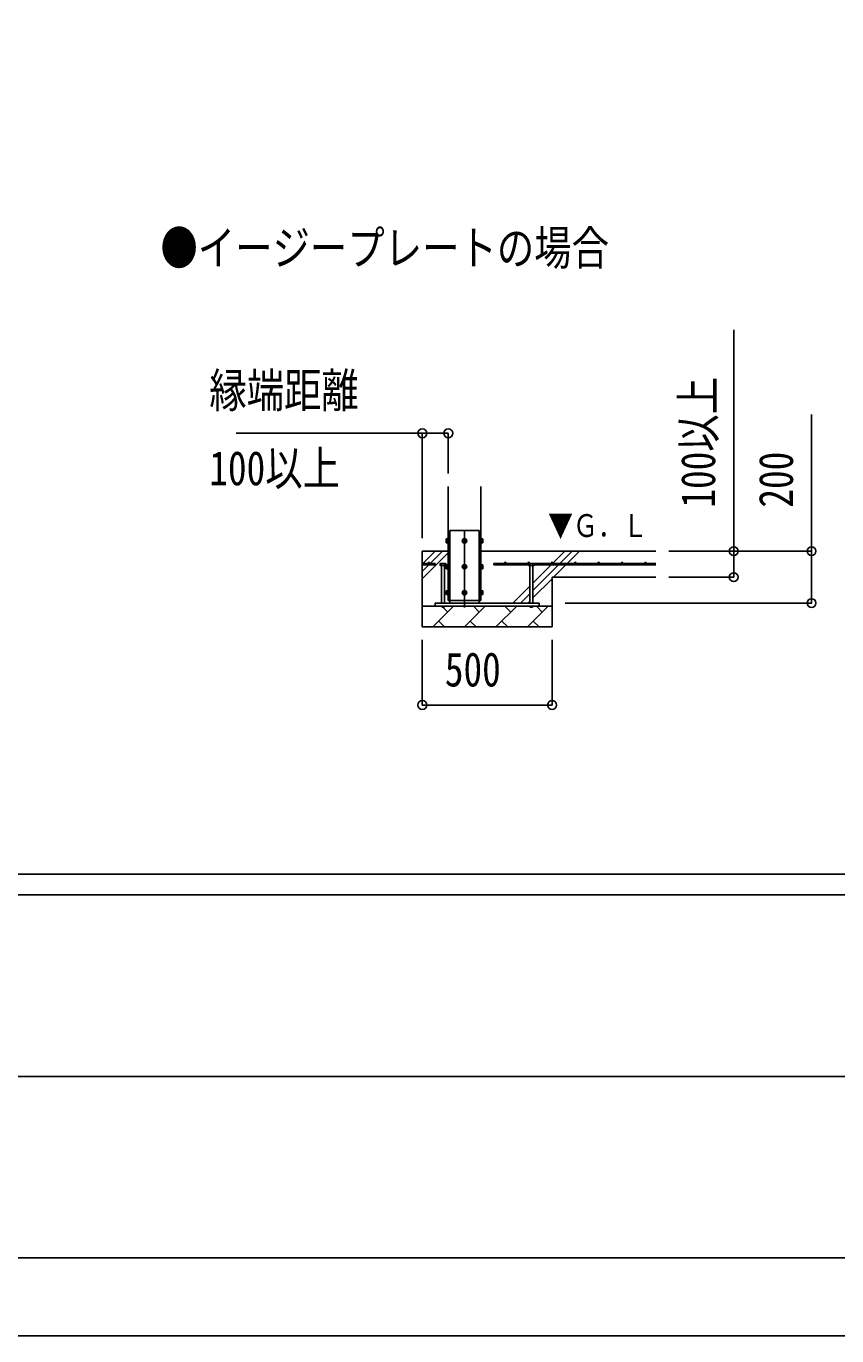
# Model space of a CAD drawing. Units: millimetres, scale not verified. Extents: x -16820 to 16820, y -11880 to 11880.
# Drawn here: x -4028 to -904, y -11880 to -6832 of the extents above; entities that cross this region are included whole.
import ezdxf
from ezdxf.enums import TextEntityAlignment as Align

# ---------------------------------------------------------------- set-up
doc = ezdxf.new("R2010")
doc.units = ezdxf.units.MM
doc.header["$LTSCALE"] = 60
for name, color, linetype in [('0-2_USER1', 3, 'Continuous'), ('0-4_YKK_12', 2, 'Continuous'), ('0-5_YKK_13', 4, 'Continuous'), ('0-6_YKK_A1', 4, 'Continuous'), ('0-7_YKK_D', 6, 'Continuous'), ('0-8_YKK_ZWAK', 7, 'Continuous')]:
    doc.layers.add(name, color=color, linetype=linetype)
doc.styles.add('ＭＳ ゴシック', font='')
doc.styles.get('ＭＳ ゴシック').set_extended_font_data('MS Gothic')

msp = doc.modelspace()

# ---------------------------------------------------------------- linework, layer by layer
at = {"layer": '0-4_YKK_12'}
msp.add_line((-2339.05, -8773.21), (-2339.05, -9073.21), dxfattribs=at)
at = {"layer": '0-5_YKK_13'}
for p, q in [((-2395.05, -9045.71), (-2395.05, -8775.71)), ((-2395.05, -8775.71), (-2283.05, -8775.71)), ((-2283.05, -9045.71), (-2283.05, -8775.71)), ((-2409.75, -8809.22), (-2409.17, -8808.21)), ((-2409.75, -8809.22), (-2409.75, -8822.21)), ((-2409.75, -8822.21), (-2409.17, -8823.21)), ((-2404.25, -8808.21), (-2409.17, -8808.21)), ((-2404.25, -8811.95), (-2409.17, -8811.95)), ((-2404.25, -8819.46), (-2409.17, -8819.46)), ((-2404.25, -8823.21), (-2409.17, -8823.21)), ((-2404.25, -8808.21), (-2404.25, -8823.21)), ((-2402.65, -8808.67), (-2404.25, -8808.67)), ((-2404.25, -8815.21), (-2404.25, -8808.67)), ((-2404.25, -8815.21), (-2402.65, -8815.21)), ((-2404.25, -8816.21), (-2402.65, -8816.21)), ((-2404.25, -8822.76), (-2404.25, -8816.21)), ((-2404.25, -8822.76), (-2402.65, -8822.76)), ((-2402.65, -8815.21), (-2402.65, -8808.66)), ((-2402.65, -8822.76), (-2402.65, -8816.21)), ((-2275.45, -8815.21), (-2275.45, -8808.65)), ((-2275.45, -8808.66), (-2273.85, -8808.66)), ((-2273.85, -8815.21), (-2275.45, -8815.21)), ((-2273.85, -8816.21), (-2275.45, -8816.21)), ((-2275.45, -8822.76), (-2275.45, -8816.21)), ((-2273.85, -8822.76), (-2275.45, -8822.76)), ((-2273.85, -8808.2), (-2268.93, -8808.2)), ((-2273.85, -8808.2), (-2273.85, -8823.21)), ((-2273.85, -8815.21), (-2273.85, -8808.66)), ((-2273.85, -8811.95), (-2268.93, -8811.95)), ((-2273.85, -8822.76), (-2273.85, -8816.21)), ((-2273.85, -8819.46), (-2268.93, -8819.46)), ((-2273.85, -8823.21), (-2268.93, -8823.21)), ((-2268.35, -8809.21), (-2268.93, -8808.2)), ((-2268.35, -8822.21), (-2268.93, -8823.21)), ((-2268.35, -8809.21), (-2268.35, -8822.21)), ((-2431.05, -8903.21), (-2432.52, -8904.05)), ((-2431.05, -8903.21), (-2412.05, -8903.21)), ((-2427.55, -8911.21), (-2427.55, -9055.71)), ((-2427.03, -8911.21), (-2427.03, -8904.05)), ((-2416.06, -8911.21), (-2416.06, -8904.05)), ((-2415.55, -8911.21), (-2415.55, -9055.71)), ((-2412.05, -8903.21), (-2410.58, -8904.05)), ((-2410.58, -8911.21), (-2410.58, -8904.05)), ((-2409.75, -8909.22), (-2409.17, -8908.21)), ((-2409.75, -8909.22), (-2409.75, -8922.21)), ((-2409.75, -8922.21), (-2409.17, -8923.21)), ((-2404.25, -8908.21), (-2409.17, -8908.21)), ((-2404.25, -8911.95), (-2409.17, -8911.95)), ((-2404.25, -8919.46), (-2409.17, -8919.46)), ((-2404.25, -8923.21), (-2409.17, -8923.21)), ((-2404.25, -8908.21), (-2404.25, -8923.21)), ((-2402.65, -8908.67), (-2404.25, -8908.67)), ((-2404.25, -8915.21), (-2404.25, -8908.67)), ((-2404.25, -8915.21), (-2402.65, -8915.21)), ((-2404.25, -8916.21), (-2402.65, -8916.21)), ((-2404.25, -8922.76), (-2404.25, -8916.21)), ((-2404.25, -8922.76), (-2402.65, -8922.76)), ((-2402.65, -8915.21), (-2402.65, -8908.66)), ((-2402.65, -8922.76), (-2402.65, -8916.21)), ((-2275.45, -8915.21), (-2275.45, -8908.65)), ((-2275.45, -8908.66), (-2273.85, -8908.66)), ((-2273.85, -8915.21), (-2275.45, -8915.21)), ((-2273.85, -8916.21), (-2275.45, -8916.21)), ((-2275.45, -8922.76), (-2275.45, -8916.21)), ((-2273.85, -8922.76), (-2275.45, -8922.76)), ((-2273.85, -8908.2), (-2268.93, -8908.2)), ((-2273.85, -8908.2), (-2273.85, -8923.21)), ((-2273.85, -8915.21), (-2273.85, -8908.66)), ((-2273.85, -8911.95), (-2268.93, -8911.95)), ((-2273.85, -8922.76), (-2273.85, -8916.21)), ((-2273.85, -8919.46), (-2268.93, -8919.46)), ((-2273.85, -8923.21), (-2268.93, -8923.21)), ((-2268.35, -8909.21), (-2268.93, -8908.2)), ((-2268.35, -8922.21), (-2268.93, -8923.21)), ((-2268.35, -8909.21), (-2268.35, -8922.21)), ((-2091.05, -8903.21), (-2092.52, -8904.05)), ((-2092.52, -8911.21), (-2092.52, -8904.05)), ((-2072.05, -8903.21), (-2091.05, -8903.21)), ((-2087.55, -8911.21), (-2087.55, -9055.71)), ((-2087.03, -8911.21), (-2087.03, -8904.05)), ((-2076.06, -8911.21), (-2076.06, -8904.05)), ((-2075.55, -8911.21), (-2075.55, -9055.71)), ((-2072.05, -8903.21), (-2070.58, -8904.05)), ((-2409.75, -9009.22), (-2409.17, -9008.21)), ((-2409.75, -9009.22), (-2409.75, -9022.21)), ((-2409.75, -9022.21), (-2409.17, -9023.21)), ((-2404.25, -9008.21), (-2409.17, -9008.21)), ((-2404.25, -9011.95), (-2409.17, -9011.95)), ((-2404.25, -9019.46), (-2409.17, -9019.46)), ((-2404.25, -9023.21), (-2409.17, -9023.21)), ((-2404.25, -9008.21), (-2404.25, -9023.21)), ((-2402.65, -9008.67), (-2404.25, -9008.67)), ((-2404.25, -9015.21), (-2404.25, -9008.67)), ((-2404.25, -9015.21), (-2402.65, -9015.21)), ((-2404.25, -9016.21), (-2402.65, -9016.21)), ((-2404.25, -9022.76), (-2404.25, -9016.21)), ((-2404.25, -9022.76), (-2402.65, -9022.76)), ((-2402.65, -9015.21), (-2402.65, -9008.66)), ((-2402.65, -9022.76), (-2402.65, -9016.21)), ((-2275.45, -9015.21), (-2275.45, -9008.65)), ((-2275.45, -9008.66), (-2273.85, -9008.66)), ((-2273.85, -9015.21), (-2275.45, -9015.21)), ((-2273.85, -9016.21), (-2275.45, -9016.21)), ((-2275.45, -9022.76), (-2275.45, -9016.21)), ((-2273.85, -9022.76), (-2275.45, -9022.76)), ((-2273.85, -9008.2), (-2268.93, -9008.2)), ((-2273.85, -9008.2), (-2273.85, -9023.21)), ((-2273.85, -9015.21), (-2273.85, -9008.66)), ((-2273.85, -9011.95), (-2268.93, -9011.95)), ((-2273.85, -9022.76), (-2273.85, -9016.21)), ((-2273.85, -9019.46), (-2268.93, -9019.46)), ((-2273.85, -9023.21), (-2268.93, -9023.21)), ((-2268.35, -9009.21), (-2268.93, -9008.2)), ((-2268.35, -9022.21), (-2268.93, -9023.21)), ((-2268.35, -9009.21), (-2268.35, -9022.21)), ((-2051.55, -9055.71), (-2451.55, -9055.71)), ((-2451.55, -9067.71), (-2451.55, -9055.71)), ((-2451.55, -9067.71), (-2051.55, -9067.71)), ((-2427.55, -9055.71), (-2415.55, -9055.71)), ((-2427.55, -9069.21), (-2415.55, -9069.21)), ((-2395.05, -9055.71), (-2395.05, -9045.71)), ((-2283.05, -9055.71), (-2283.05, -9045.71)), ((-2075.55, -9055.71), (-2087.55, -9055.71)), ((-2075.55, -9069.21), (-2087.55, -9069.21)), ((-2051.55, -9067.71), (-2051.55, -9055.71))]:
    msp.add_line(p, q, dxfattribs=at)
for points in [[(-2401.55, -8807.21), (-2402.65, -8807.21), (-2402.65, -8824.21), (-2401.55, -8824.21)], [(-2276.55, -8807.21), (-2275.45, -8807.21), (-2275.45, -8824.21), (-2276.55, -8824.21)], [(-2410.58, -8911.21), (-2432.52, -8911.21), (-2432.52, -8904.05)], [(-2401.55, -8907.21), (-2402.65, -8907.21), (-2402.65, -8924.21), (-2401.55, -8924.21)], [(-2276.55, -8907.21), (-2275.45, -8907.21), (-2275.45, -8924.21), (-2276.55, -8924.21)], [(-2092.52, -8911.21), (-2070.58, -8911.21), (-2070.58, -8904.05)], [(-2401.55, -9007.21), (-2402.65, -9007.21), (-2402.65, -9024.21), (-2401.55, -9024.21)], [(-2276.55, -9007.21), (-2275.45, -9007.21), (-2275.45, -9024.21), (-2276.55, -9024.21)], [(-2427.55, -9067.71), (-2427.55, -9069.21), (-2425.55, -9071.21), (-2417.55, -9071.21)], [(-2415.55, -9067.71), (-2415.55, -9069.21), (-2417.55, -9071.21)], [(-2087.55, -9067.71), (-2087.55, -9069.21), (-2085.55, -9071.21)], [(-2075.55, -9067.71), (-2075.55, -9069.21), (-2077.55, -9071.21), (-2085.55, -9071.21)]]:
    msp.add_lwpolyline(points, dxfattribs=at)
for points in [[(-2339.05, -8808.2), (-2345.55, -8811.95), (-2345.55, -8819.46), (-2339.05, -8823.21), (-2332.55, -8819.46), (-2332.55, -8811.95)], [(-2339.05, -8908.2), (-2345.55, -8911.95), (-2345.55, -8919.46), (-2339.05, -8923.21), (-2332.55, -8919.46), (-2332.55, -8911.95)], [(-2339.05, -9008.2), (-2345.55, -9011.95), (-2345.55, -9019.46), (-2339.05, -9023.21), (-2332.55, -9019.46), (-2332.55, -9011.95)]]:
    msp.add_lwpolyline(points, close=True, dxfattribs=at)
for centre, radius in [((-2339.05, -8815.71), 8.5), ((-2339.05, -8815.71), 6.5), ((-2339.05, -8915.71), 8.5), ((-2339.05, -8915.71), 6.5), ((-2339.05, -9015.71), 8.5), ((-2339.05, -9015.71), 6.5)]:
    msp.add_circle(centre, radius, dxfattribs=at)
for centre, radius, start, end in [((-2397.33, -8815.71), 12.42, 162.41205, 197.58795), ((-2406.44, -8810.08), 3.31, 145.51973, 214.48027), ((-2406.42, -8821.34), 3.32, 145.61575, 214.38425), ((-2339.05, -8815.71), 7.05, 157.21814, 202.78186), ((-2339.05, -8815.71), 7.05, 97.21814, 142.78186), ((-2339.05, -8815.71), 7.05, 217.21814, 262.78186), ((-2339.05, -8815.71), 7.05, 37.21814, 82.78186), ((-2339.05, -8815.71), 7.05, 277.21814, 322.78186), ((-2339.05, -8815.71), 7.05, 337.21814, 22.78186), ((-2271.67, -8810.08), 3.32, 325.61575, 34.38425), ((-2280.77, -8815.71), 12.42, 342.41205, 17.58795), ((-2271.67, -8821.34), 3.32, 325.61575, 34.38425), ((-2429.77, -8908.06), 4.86, 55.61575, 124.38425), ((-2421.55, -8921.36), 18.15, 72.41205, 107.58795), ((-2413.32, -8908.06), 4.86, 55.61575, 124.38425), ((-2397.33, -8915.71), 12.42, 162.41205, 197.58795), ((-2406.44, -8910.08), 3.31, 145.51973, 214.48027), ((-2406.42, -8921.34), 3.32, 145.61575, 214.38425), ((-2339.05, -8915.71), 7.05, 157.21814, 202.78186), ((-2339.05, -8915.71), 7.05, 97.21814, 142.78186), ((-2339.05, -8915.71), 7.05, 217.21814, 262.78186), ((-2339.05, -8915.71), 7.05, 37.21814, 82.78186), ((-2339.05, -8915.71), 7.05, 277.21814, 322.78186), ((-2339.05, -8915.71), 7.05, 337.21814, 22.78186), ((-2271.67, -8910.08), 3.32, 325.61575, 34.38425), ((-2280.77, -8915.71), 12.42, 342.41205, 17.58795), ((-2271.67, -8921.34), 3.32, 325.61575, 34.38425), ((-2089.77, -8908.06), 4.86, 55.61575, 124.38425), ((-2081.55, -8921.36), 18.15, 72.41205, 107.58795), ((-2073.32, -8908.06), 4.86, 55.61575, 124.38425), ((-2397.33, -9015.71), 12.42, 162.41205, 197.58795), ((-2406.44, -9010.08), 3.31, 145.51973, 214.48027), ((-2406.42, -9021.34), 3.32, 145.61575, 214.38425), ((-2339.05, -9015.71), 7.05, 157.21814, 202.78186), ((-2339.05, -9015.71), 7.05, 97.21814, 142.78186), ((-2339.05, -9015.71), 7.05, 217.21814, 262.78186), ((-2339.05, -9015.71), 7.05, 37.21814, 82.78186), ((-2339.05, -9015.71), 7.05, 277.21814, 322.78186), ((-2339.05, -9015.71), 7.05, 337.21814, 22.78186), ((-2271.67, -9010.08), 3.32, 325.61575, 34.38425), ((-2280.77, -9015.71), 12.42, 342.41205, 17.58795), ((-2271.67, -9021.34), 3.32, 325.61575, 34.38425)]:
    msp.add_arc(centre, radius, start, end, dxfattribs=at)
at = {"layer": '0-6_YKK_A1'}
for p, q in [((-2401.55, -9045.71), (-2401.55, -8605.71)), ((-2276.55, -8605.71), (-2276.55, -9045.71)), ((-2401.55, -8855.71), (-2501.55, -8855.71)), ((-2501.55, -9147.71), (-2501.55, -8855.71)), ((-2501.55, -8961.7), (-2401.55, -8861.7)), ((-2499.62, -8903.21), (-2452.12, -8855.71)), ((-2471.33, -8903.21), (-2423.83, -8855.71)), ((-1601.55, -8855.71), (-2276.55, -8855.71)), ((-1999.62, -8903.21), (-1952.12, -8855.71)), ((-1971.33, -8903.21), (-1923.83, -8855.71)), ((-1943.05, -8903.21), (-1895.55, -8855.71)), ((-2451.55, -8903.21), (-2501.55, -8903.21)), ((-2501.55, -8933.42), (-2476.33, -8908.21)), ((-2451.55, -8908.21), (-2501.55, -8908.21)), ((-2451.55, -8903.21), (-2451.55, -8908.21)), ((-2226.55, -8903.21), (-1601.55, -8903.21)), ((-2226.55, -8903.21), (-2226.55, -8908.21)), ((-2226.55, -8908.21), (-2092.52, -8908.21)), ((-2075.55, -9007.42), (-1976.33, -8908.21)), ((-2075.55, -8979.13), (-2004.62, -8908.21)), ((-2070.58, -8908.21), (-1601.55, -8908.21)), ((-1995.55, -8955.71), (-1948.05, -8908.21)), ((-2075.55, -9035.7), (-2001.55, -8961.7)), ((-2001.55, -9147.71), (-2001.55, -8955.71)), ((-1601.55, -8955.71), (-2001.55, -8955.71)), ((-2152.12, -9055.71), (-2087.55, -8991.13)), ((-2123.83, -9055.71), (-2087.55, -9019.42)), ((-2001.55, -9067.71), (-2501.55, -9067.71)), ((-2460.81, -9147.71), (-2380.81, -9067.71)), ((-2403.47, -9090.37), (-2422.63, -9071.21)), ((-2401.55, -9045.71), (-2276.55, -9045.71)), ((-2339.39, -9147.71), (-2259.39, -9067.71)), ((-2282.05, -9090.37), (-2304.71, -9067.71)), ((-2283.05, -9055.71), (-2051.55, -9055.71)), ((-2217.97, -9147.71), (-2137.97, -9067.71)), ((-2160.63, -9090.37), (-2183.29, -9067.71)), ((-2096.55, -9147.71), (-2016.55, -9067.71)), ((-2095.55, -9055.71), (-2087.55, -9047.7)), ((-2039.21, -9090.37), (-2061.87, -9067.71)), ((-2051.55, -9055.71), (-2051.55, -9067.71)), ((-2438.15, -9125.04), (-2415.49, -9147.71)), ((-2316.73, -9125.04), (-2294.07, -9147.71)), ((-2195.31, -9125.04), (-2172.65, -9147.71)), ((-2073.89, -9125.04), (-2051.22, -9147.71)), ((-2001.55, -9147.71), (-2501.55, -9147.71))]:
    msp.add_line(p, q, dxfattribs=at)
msp.add_lwpolyline([(-2395.05, -9055.71), (-2451.55, -9055.71), (-2451.55, -9067.71)], dxfattribs=at)
for centre in [(-2476.55, -8900.71), (-2181.55, -8900.71), (-2091.55, -8900.71), (-2001.55, -8900.71), (-1911.55, -8900.71), (-1821.55, -8900.71), (-1731.55, -8900.71), (-1641.55, -8900.71)]:
    msp.add_circle(centre, 2.5, dxfattribs=at)
at = {"layer": '0-7_YKK_D'}
for p, q in [((-2501.55, -8401.17), (-3219.35, -8401.17)), ((-2501.55, -8805.71), (-2501.55, -8400.17)), ((-2501.55, -8401.17), (-2401.55, -8401.17)), ((-2401.55, -8555.71), (-2401.55, -8400.17)), ((-1551.55, -8855.71), (-1301.05, -8855.71)), ((-1551.55, -8855.71), (-1000.55, -8855.71)), ((-1551.55, -8955.71), (-1301.05, -8955.71)), ((-1951.55, -9055.71), (-1000.55, -9055.71)), ((-2501.55, -9197.71), (-2501.55, -9449.71)), ((-2001.55, -9197.71), (-2001.55, -9449.71)), ((-2001.55, -9448.71), (-2501.55, -9448.71))]:
    msp.add_line(p, q, dxfattribs=at)
for points in [[(-1301.55, -8955.71), (-1301.55, -8855.71), (-1301.55, -8002.91)], [(-1001.55, -9055.71), (-1001.55, -8855.71), (-1001.55, -8329.31)]]:
    msp.add_lwpolyline(points, dxfattribs=at)
for centre in [(-2501.55, -8401.17), (-2401.55, -8401.17), (-1301.55, -8855.71), (-1001.55, -8855.71), (-1301.55, -8955.71), (-1001.55, -9055.71), (-2501.55, -9448.71), (-2001.55, -9448.71)]:
    msp.add_circle(centre, 17, dxfattribs=at)
at = {"layer": '0-8_YKK_ZWAK'}
for p, q in [((15580.08, -10100), (-15619.92, -10100)), ((-19.92, -10180), (-5219.92, -10180)), ((-5189.92, -10880), (-19.92, -10880)), ((-5219.92, -11580), (-19.92, -11580))]:
    msp.add_line(p, q, dxfattribs=at)
msp.add_lwpolyline([(-16820, -11880), (16820, -11880), (16820, 11880), (-16820, 11880)], close=True, dxfattribs=at)

# ---------------------------------------------------------------- texts
at = {"layer": '0-2_USER1', "style": 'ＭＳ ゴシック', "width": 0.8}
msp.add_text('●イージープレートの場合', height=132, dxfattribs=at).set_placement((-3510.74, -7792.11), align=Align.BOTTOM_LEFT)
at = {"layer": '0-6_YKK_A1', "style": 'ＭＳ ゴシック', "width": 0.8}
msp.add_text('▼Ｇ．Ｌ', height=87.98, dxfattribs=at).set_placement((-2017.01, -8827.25), align=Align.BOTTOM_LEFT)
at = {"layer": '0-7_YKK_D', "style": 'ＭＳ ゴシック', "width": 0.8}
for s, p in [('縁端距離', (-3322.35, -8341.17)), ('100以上', (-3322.35, -8641.17)), ('500', (-2414.75, -9416.71))]:
    msp.add_text(s, height=132, dxfattribs=at).set_placement(p, align=Align.BOTTOM_LEFT)
for s, p in [('100以上', (-1333.55, -8687.71)), ('200', (-1033.55, -8687.71))]:
    msp.add_text(s, height=132, rotation=90, dxfattribs=at).set_placement(p, align=Align.BOTTOM_LEFT)

doc.saveas('drawing.dxf')
